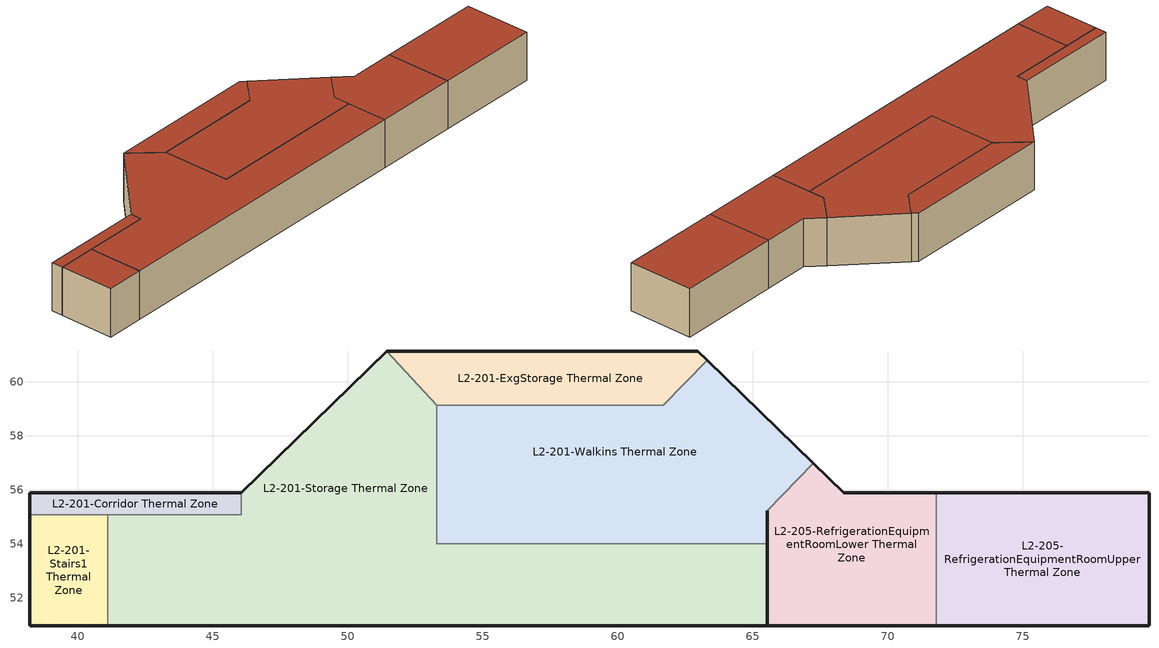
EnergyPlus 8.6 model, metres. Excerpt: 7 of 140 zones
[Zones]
L2-201-Corridor Thermal Zone
 floor outside (Hole): 46.06,55.9 46.06,55.08 38.22,55.08 38.22,55.9 z5.72
 wall outside (Wall_Exterior): 46.06,55.9 38.22,55.9 38.22,55.08 z5.72:9.37
 wall to L2-201-Storage Thermal Zone: 41.12,55.08 46.06,55.08 46.06,55.9 z5.72:9.37
 wall to L2-201-Stairs1 Thermal Zone: 38.22,55.08 41.12,55.08 z5.72:9.37
 roof outside (Roof_BOH): 38.22,55.9 38.22,55.08 46.06,55.08 46.06,55.9 z9.37
L2-201-ExgStorage Thermal Zone
 floor outside (Hole): 63.31,60.8 61.69,59.13 53.31,59.13 51.46,61.14 62.97,61.14 z5.72
 wall outside (Wall_Exterior): 63.31,60.8 62.97,61.14 51.46,61.14 z5.72:9.37
 wall to L2-201-Walkins Thermal Zone: 53.31,59.13 61.69,59.13 63.31,60.8 z5.72:9.37
 wall to L2-201-Storage Thermal Zone: 51.46,61.14 53.31,59.13 z5.72:9.37
 roof outside (Roof_BOH): 51.46,61.14 53.31,59.13 61.69,59.13 63.31,60.8 62.97,61.14 z9.37
L2-201-Storage Thermal Zone
 floor outside (Hole): 65.54,54 65.54,50.96 41.12,50.96 41.12,55.08 46.06,55.08 46.06,55.9 51.46,61.14 53.31,59.13 53.31,54 z5.72
 wall outside (Wall_Exterior): 41.12,50.96 65.54,50.96 65.54,54 / 51.46,61.14 46.06,55.9 z5.72:9.37
 wall to L2-201-Walkins Thermal Zone: 65.54,54 53.31,54 53.31,59.13 z5.72:9.37
 wall to L2-201-Stairs1 Thermal Zone: 41.12,55.08 41.12,50.96 z5.72:9.37
 roof outside (Roof_BOH): 41.12,55.08 41.12,50.96 65.54,50.96 65.54,54 53.31,54 53.31,59.13 51.46,61.14 46.06,55.9 46.06,55.08 z9.37
L2-201-Walkins Thermal Zone
 floor outside (Hole): 67.25,56.99 65.54,55.23 65.54,54 53.31,54 53.31,59.13 61.69,59.13 63.31,60.8 z5.72
 wall outside (Wall_Exterior): 67.25,56.99 63.31,60.8 / 65.54,54 65.54,55.23 z5.72:9.37
 wall to L2-205-RefrigerationEquipmentRoomLower Thermal Zone: 65.54,55.23 67.25,56.99 z5.72:9.37
 roof outside (Roof_BOH): 53.31,59.13 53.31,54 65.54,54 65.54,55.23 67.25,56.99 63.31,60.8 61.69,59.13 z9.37
L2-205-RefrigerationEquipmentRoomLower Thermal Zone
 floor outside (Hole): 71.8,55.9 71.8,50.96 65.54,50.96 65.54,55.23 67.25,56.99 68.37,55.9 z5.72
 wall outside (Wall_Exterior): 65.54,55.23 65.54,50.96 71.8,50.96 / 71.8,55.9 68.37,55.9 67.25,56.99 z5.72:9.37
 wall to L2-205-RefrigerationEquipmentRoomUpper Thermal Zone: 71.8,50.96 71.8,55.9 z5.72:9.37
 roof outside (Roof_BOH): 67.25,56.99 65.54,55.23 65.54,50.96 71.8,50.96 71.8,55.9 68.37,55.9 z9.37
L2-205-RefrigerationEquipmentRoomUpper Thermal Zone
 floor outside (Hole): 79.67,55.9 79.67,50.96 71.8,50.96 71.8,55.9 z5.72
 wall outside (Wall_Exterior): 71.8,50.96 79.67,50.96 79.67,55.9 71.8,55.9 z5.72:9.37
 roof outside (Roof_BOH): 71.8,55.9 71.8,50.96 79.67,50.96 79.67,55.9 z9.37
L2-201-Stairs1 Thermal Zone
 floor to M-151-Stairs1 Thermal Zone: 41.12,55.08 41.12,50.96 38.22,50.96 38.22,55.08 z5.72
 wall outside (Wall_Exterior): 38.22,55.08 38.22,50.96 41.12,50.96 z5.72:9.37
 roof outside (Hole): 38.22,55.08 38.22,50.96 41.12,50.96 41.12,55.08 z9.37
[Building]
NoeValleyWFM.idf: North Axis {deg}=356.173; Terrain=City; Solar Distribution=FullInteriorAndExteriorWithReflections; Maximum Number of Warmup Days=25; Minimum Number of Warmup Days=6
[Site:Location]
1E1ABA: Latitude {deg}=0; Longitude {deg}=0; Time Zone {hr}=0; Elevation {m}=0
[Material]
Name | Roughness | Thickness {m} | Conductivity {W/m-K} | Density {kg/m3} | Specific Heat {J/kg-K}
G01a 19mm gypsum board | MediumSmooth | 0.019 | 0.16 | 800 | 1090
Insulation: Cellular glass - 75mm | MediumRough | 0.075 | 0.05 | 136 | 750
Plywood (Douglas Fir) - 12.7mm | Smooth | 0.0127 | 0.12 | 540 | 1210
F14 Slate or tile | VeryRough | 0.0127 | 1.59 | 1920 | 1260
[Material:NoMass]
Name | Roughness | Thermal Resistance {m2-K/W} | Thermal Absorptance | Solar Absorptance | Visible Absorptance
Vaporseal - plastic film | Rough | 0.002
Air | VeryRough | 0.00158499 | 0.001 | 0.001 | 0.001
[Construction]
Roof_BOH: Vaporseal - plastic film, Insulation: Cellular glass - 75mm, Plywood (Douglas Fir) - 12.7mm
Wall_Exterior: F14 Slate or tile, Vaporseal - plastic film, Insulation: Cellular glass - 75mm, Plywood (Douglas Fir) - 12.7mm, G01a 19mm gypsum board
Hole: Air
[Zone]
L2-201-Corridor Thermal Zone; L2-201-ExgStorage Thermal Zone; L2-201-Stairs1 Thermal Zone; L2-201-Storage Thermal Zone; L2-201-Walkins Thermal Zone; L2-205-RefrigerationEquipmentRoomLower Thermal Zone; L2-205-RefrigerationEquipmentRoomUpper Thermal Zone: 0, 0, 0
[Lights] Schedule=Lighting_Ambient; Design Level Calculation Method=LightingLevel; Return Air Fraction=0; Fraction Radiant=0.58; Fraction Visible=0.21; Fraction Replaceable=1; Return Air Fraction Calculated from Plenum Temperature=No
Name | Zone or ZoneList | Lighting Level {W}
Retro2-A - Stairs1 | L2-201-Stairs1 Thermal Zone | 64
Retro1-A - Corridor | L2-201-Corridor Thermal Zone | 64
Retro2-A - Storage | L2-201-Storage Thermal Zone | 64
Retro1-A - Storage | L2-201-Storage Thermal Zone | 128
Retro1-A - Walkins; Retro1-B - Walkins; Retro1-C - Walkins | L2-201-Walkins Thermal Zone | 128
Retro6-A - Storage; Retro6-B - Storage | L2-201-ExgStorage Thermal Zone | 42
AA1-A - RefrigEquip | L2-205-RefrigerationEquipmentRoomLower Thermal Zone | 64
AA-A - RefrigEquip; AA-B - RefrigEquip | L2-205-RefrigerationEquipmentRoomLower Thermal Zone | 128
AA-C - RefrigEquip; AA-D - RefrigEquip; AA-E - RefrigEquip; AA-F - RefrigEquip | L2-205-RefrigerationEquipmentRoomUpper Thermal Zone | 128
[ElectricEquipment]
12517 - Fly Trap: Zone or ZoneList=L2-201-Storage Thermal Zone; Schedule=ALWAYS_ON; Design Level Calculation Method=EquipmentLevel; Design Level {W}=70
[Exterior:Lights] Schedule=Lighting_Outdoor; Control Option=AstronomicalClock
Name | Design Level {W}
M3-A Exterior; M3-B Exterior; M3-C Exterior; M3-D Exterior; M3-E Exterior; M3-F Exterior; M3-G Exterior; M3-H Exterior | 70
M4-A Exterior; M4-B Exterior | 26
[Schedule:Compact]
ALWAYS_ON: Through: 12/31, For: AllDays, Until: 24:00, 1
Lighting_Outdoor; Lighting_Ambient: Through: 12/31, For: Weekdays, Until: 06:00, 0.05, Until: 08:00, 0.2, Until: 09:00, 0.5, Until: 18:00, 0.9, Until: 20:00, 0.6, Until: 21:00, 0.5, Until: 22:00, 0.2, Until: 24:00, 0.05, For: Saturday, Until: 06:00, 0.05, Until: 08:00, 0.1, Until: 09:00, 0.3, Until: 10:00, 0.6, Until: 18:00, 0.9, Until: 19:00, 0.5, Until: 21:00, 0.3, Until: 22:00, 0.1, Until: 24:00, 0.05, For: SummerDesignDay, Until: 24:00, 1, For: WinterDesignDay, Until: 24:00, 0, For: Sunday Holidays AllOtherDays, Until: 06:00, 0.05, Until: 10:00, 0.1, Until: 12:00, 0.4, Until: 17:00, 0.6, Until: 18:00, 0.4, Until: 22:00, 0.2, Until: 24:00, 0.05
